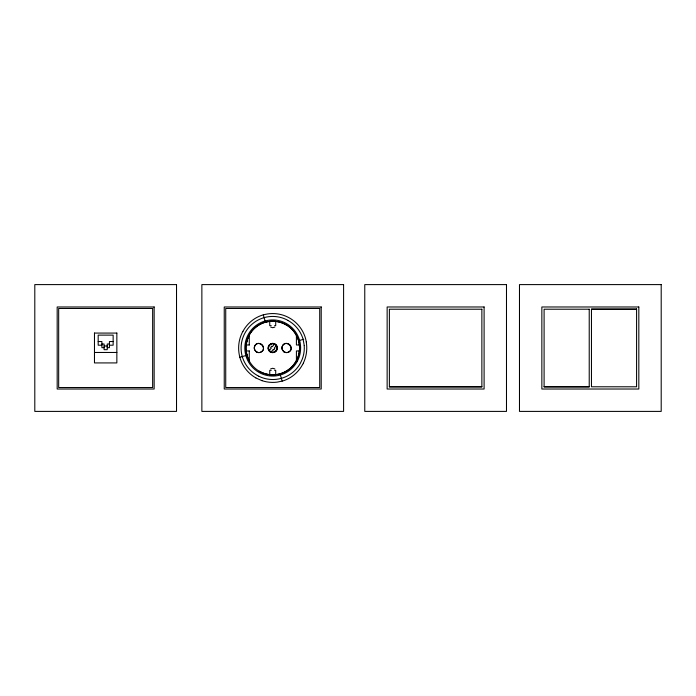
<?xml version="1.0" encoding="UTF-8"?>
<svg xmlns="http://www.w3.org/2000/svg" width="696" height="696" viewBox="0 0 696 696"><rect width="100%" height="100%" fill="white"/><g stroke="black" fill="none" stroke-linecap="round" stroke-linejoin="round"><path stroke-width="1.04" d="M277.191 349.218L275.851 351.428L273.841 352.454A5.377 5.377 0 0 1 272.423 352.585L271.962 352.541M302.621 364.608L303.386 363.121M248.655 336.107L249.29 334.88M269.352 350.445L271.292 348.017L270.657 347.504L271.727 346.173L272.362 346.686L274.381 344.172M271.249 351.889L273.154 349.514L273.728 349.966L274.798 348.635L274.224 348.174L276.208 345.703M274.816 327.094L272.728 327.703L270.64 327.094M270.64 368.897L272.728 368.288L274.816 368.897M271.162 343.667L268.786 345.573L268.134 348.165A5.377 5.377 0 0 0 268.395 349.557L269.291 351.132L271.075 352.333M265.42 322.178A26.796 26.796 81.3 0 0 249.325 334.88A26.787 26.77 87.2 0 0 246.915 355.282L239.859 357.222A34.609 34.356 -89.1 0 1 242.878 331.374M259.617 371.394A26.787 26.77 -2.5 0 0 280.018 373.804A26.796 26.796 81.4 0 0 296.139 361.094A26.787 26.77 87.2 0 0 298.54 340.701L303.734 339.256M274.537 320.508L271.162 320.56M271.092 375.44L274.572 375.492M271.614 343.537C273.989 342.858 276.704 344.45 277.182 346.886M591.461 309.363L636.588 309.363M271.231 325.658L269.743 325.658L269.743 321.326M274.589 325.658L275.712 325.658L275.712 321.326M94.473 333.079L116.85 333.079M98.179 341.536L101.894 341.536L101.894 347.669L104.104 347.669M113.144 341.536L109.429 341.536L109.429 347.669L107.219 347.669M101.894 344.007L104.104 344.007L104.104 349.679L107.219 349.679L107.219 344.007L109.429 344.007M299.393 344.981L296.409 344.981L296.409 335.376M101.894 345.199L98.179 345.199L98.179 335.124L113.144 335.124L113.144 345.199L109.429 345.199M104.104 346.016L107.219 346.016M299.402 350.949L296.418 350.949L296.418 360.606M94.473 352.463L116.85 352.463M271.231 370.333L269.743 370.333L269.743 374.665M274.589 370.333L275.712 370.333L275.712 374.665M389.377 386.637L481.867 386.637M544.098 386.637L589.225 386.637M262 380.695L255.832 377.919M257.346 375.501L258.721 376.231M246.575 354.151L246.897 355.291M280.027 373.822L282.124 381.086L277.121 382.139A33.991 33.695 -0.3 0 1 262.009 380.668M265.428 322.17L263.297 314.905A33.712 33.452 0.5 0 1 289.632 318.063A34.339 34.208 -13.2 0 1 305.622 338.761L306.318 342.014M304.248 345.494L303.151 339.396A31.694 31.633 -17.3 0 0 288.109 320.534M116.85 333.027L116.85 362.921L94.473 362.921L94.473 333.027M306.257 342.023A34.852 34.53 89.7 0 1 303.343 363.103M302.551 364.574A34.017 33.878 80.7 0 1 282.15 381.164M304.222 345.494A31.703 31.555 89.8 0 1 302.247 359.214L300.289 363.416A31.746 31.677 81.6 0 1 281.306 378.372L278.278 379.05A31.25 31.059 -0.4 0 1 258.738 376.197M255.85 377.893A34.348 34.217 -13.2 0 1 239.833 357.231M257.372 375.457A31.72 31.659 -17.1 0 1 242.269 356.604A31.163 31.033 -89.3 0 1 245.218 332.566A31.746 31.677 81.6 0 1 264.149 317.62A31.311 31.155 0.7 0 1 288.135 320.482M242.921 331.4A33.982 33.843 80.6 0 1 263.279 314.827M285.847 324.588A26.796 26.796 0 0 1 298.549 340.701M265.42 322.3A26.787 26.77 -2.5 0 1 285.83 324.71M297.105 361.642A27.883 27.875 81.2 0 1 280.358 374.996A27.779 27.744 -2.4 0 1 259.034 372.438A27.953 27.953 -21.7 0 1 245.862 355.586A28.188 28.162 87.3 0 1 248.35 334.324A27.883 27.875 81.1 0 1 265.098 320.995A27.779 27.744 -2.4 0 1 286.421 323.553A27.953 27.953 -21.6 0 1 299.593 340.405A28.188 28.162 87.3 0 1 297.114 361.65M254.345 347.226L254.31 348.165A5.377 5.377 0 0 0 254.571 349.557L256.459 351.95L258.599 352.585A5.377 5.377 0 0 0 260.008 352.454C269.604 349.27 256.833 337.403 254.345 347.226M282.002 347.226L281.967 348.165A5.377 5.377 0 0 0 282.228 349.557L284.116 351.95L286.256 352.585A5.377 5.377 0 0 0 287.665 352.454C297.253 349.27 284.49 337.403 282.002 347.226M176.523 284.603L34.8 284.603L34.8 411.397L176.523 411.397L176.523 284.603M343.589 284.603L201.866 284.603L201.866 411.397L343.589 411.397L343.589 284.603M506.488 284.603L364.765 284.603L364.765 411.397L506.488 411.397L506.488 284.603M661.2 284.603L519.477 284.603L519.477 411.397L661.2 411.397L661.2 284.603M154.147 306.98L57.176 306.98L57.176 389.02L154.147 389.02L154.147 306.98M321.213 306.98L224.243 306.98L224.243 389.02L321.213 389.02L321.213 306.98M484.103 306.98L387.141 306.98L387.141 389.02L484.103 389.02L484.103 306.98M638.824 306.98L541.853 306.98L541.853 389.02L638.824 389.02L638.824 306.98M152.65 308.467L58.673 308.467L58.673 387.533L152.65 387.533L152.65 308.467M319.716 308.467L225.73 308.467L225.73 387.533L319.716 387.533L319.716 308.467M636.588 308.989L591.461 308.989L591.461 386.785L636.588 386.785L636.588 308.989M481.867 309.215L389.377 309.215L389.377 387.011L481.867 387.011L481.867 309.215M589.225 309.215L544.098 309.215L544.098 387.011L589.225 387.011L589.225 309.215M249.281 344.981L246.297 344.981A26.84 26.84 0 0 1 249.281 335.376L249.281 344.981M249.272 350.949L246.288 350.949A26.84 26.84 0 0 0 249.272 360.606L249.272 350.949M259.225 371.194A26.84 26.84 0 0 0 299.567 348.087A26.84 26.84 0 0 0 259.39 324.71A26.84 26.84 0 0 0 259.225 371.194M283.985 351.837A4.62 4.62 0 0 0 291.163 348.296A4.62 4.62 0 0 0 284.516 343.85A4.62 4.62 0 0 0 283.985 351.837M270.161 351.837A4.62 4.62 0 0 0 277.33 348.296A4.62 4.62 0 0 0 270.683 343.85A4.62 4.62 0 0 0 270.161 351.837M256.328 351.837A4.62 4.62 0 0 0 263.506 348.296A4.62 4.62 0 0 0 256.859 343.85A4.62 4.62 0 0 0 256.328 351.837M270.64 351.602A4.167 4.167 0 0 0 276.895 347.991A4.167 4.167 0 0 0 270.64 344.381A4.167 4.167 0 0 0 270.64 351.602"/></g></svg>
